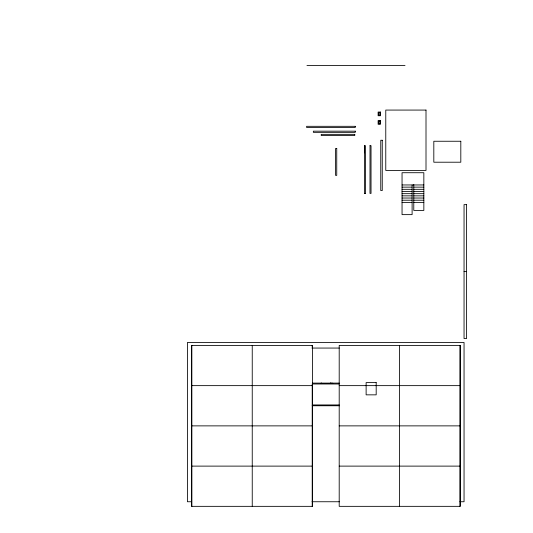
<?xml version="1.0" encoding="UTF-8"?>
<svg xmlns="http://www.w3.org/2000/svg" width="533" height="533" viewBox="0 0 533 533"><rect width="100%" height="100%" fill="white"/><g stroke="black" fill="none" stroke-linecap="round" stroke-linejoin="round"><path stroke-width="0.8" d="M306.955 65.466L405.027 65.466M364.492 193.506L364.452 145.682L365.498 145.722L365.498 193.506L364.452 193.466L365.498 193.506M369.989 145.682L371.035 145.722L371.035 193.419L369.989 193.379L370.029 145.722M402.049 184.958L423.842 184.958M402.049 187.136L412.109 187.136M413.781 187.136L423.842 187.136M402.049 189.315L412.109 189.315M413.781 189.315L423.842 189.315M402.049 191.494L412.109 191.494M413.781 191.494L423.842 191.494M402.049 193.672L412.109 193.672M413.781 193.672L423.842 193.672M402.049 195.851L412.109 195.851M413.781 195.851L423.842 195.851M402.049 198.029L412.109 198.029M413.781 198.029L423.842 198.029M402.049 200.215L412.109 200.215M413.781 200.215L423.842 200.215M402.049 202.393L412.109 202.393M413.781 202.393L423.842 202.393M464.05 271.544L466.602 271.623M312.598 345.404L191.514 345.397L191.514 506.343L312.598 506.35L312.591 345.397M312.551 348.062L339.288 348.062M312.591 383.107L339.288 383.107M330.846 383.44L321.106 383.44L321.146 383.107M332.445 383.627L331.666 383.533M339.201 383.993L312.211 383.993L312.211 404.947L339.201 404.947M191.887 385.639L312.598 385.639M339.201 385.639L459.912 385.639M312.171 405.753L339.581 405.753M191.887 425.874L312.598 425.874M339.201 425.874L459.912 425.874M191.887 466.115L312.598 466.115M339.201 466.115L459.912 466.115M191.574 501.746L187.416 501.746L187.416 342.479L464.05 342.479L464.05 501.746L459.892 501.746M312.025 501.746L339.441 501.746M364.452 145.682L364.472 152.824M459.959 345.397L459.912 506.35M413.781 184.438L413.781 210.422L423.842 210.422L423.842 172.719L402.049 172.719L402.049 214.632L412.109 214.632L412.109 184.958M399.557 345.404L399.557 506.35M332.712 383.107L332.672 383.567L331.473 383.567L331.513 383.107L331.579 383.567M330.846 383.107L330.8 383.44M330.34 383.107L330.34 383.44M330.3 383.107L330.3 383.44M312.218 345.397L312.218 348.682M312.218 405.34L312.218 506.343M252.242 345.404L252.242 506.35M191.847 345.397L191.887 506.35M426.007 110.071L385.772 110.071L385.772 170.427L426.007 170.427L426.007 110.071M380.462 112.043L378.117 112.043L378.117 115.734L380.462 115.734L380.462 112.043M379.876 112.63L378.703 112.63L378.703 115.148L379.876 115.148L379.876 112.63M380.462 120.591L378.117 120.591L378.117 124.282L380.462 124.282L380.462 120.591M379.876 121.178L378.703 121.178L378.703 123.696L379.876 123.696L379.876 121.178M355.264 126.314L306.642 126.314L306.642 127.487L355.264 127.487L355.264 126.314M355.264 131.171L313.351 131.171L313.351 132.344L355.264 132.344L355.264 131.171M354.765 134.356L321.232 134.356L321.232 135.529L354.765 135.529L354.765 134.356M382.254 140.246L380.762 140.246L380.762 190.548L382.254 190.548L382.254 140.246M460.812 141.252L433.815 141.252L433.815 162.212L460.812 162.212L460.812 141.252M336.743 148.467L335.57 148.467L335.57 175.37L336.743 175.37L336.743 148.467M466.602 204.632L464.05 204.632L464.05 338.535L466.602 338.535L466.602 204.632M460.325 345.397L339.201 345.404L339.201 506.35L460.325 506.343L460.325 345.397M376.185 382.607L366.124 382.607L366.124 394.846L376.185 394.846L376.185 382.607M321.652 383.44L321.652 383.107L321.606 383.44"/></g></svg>
